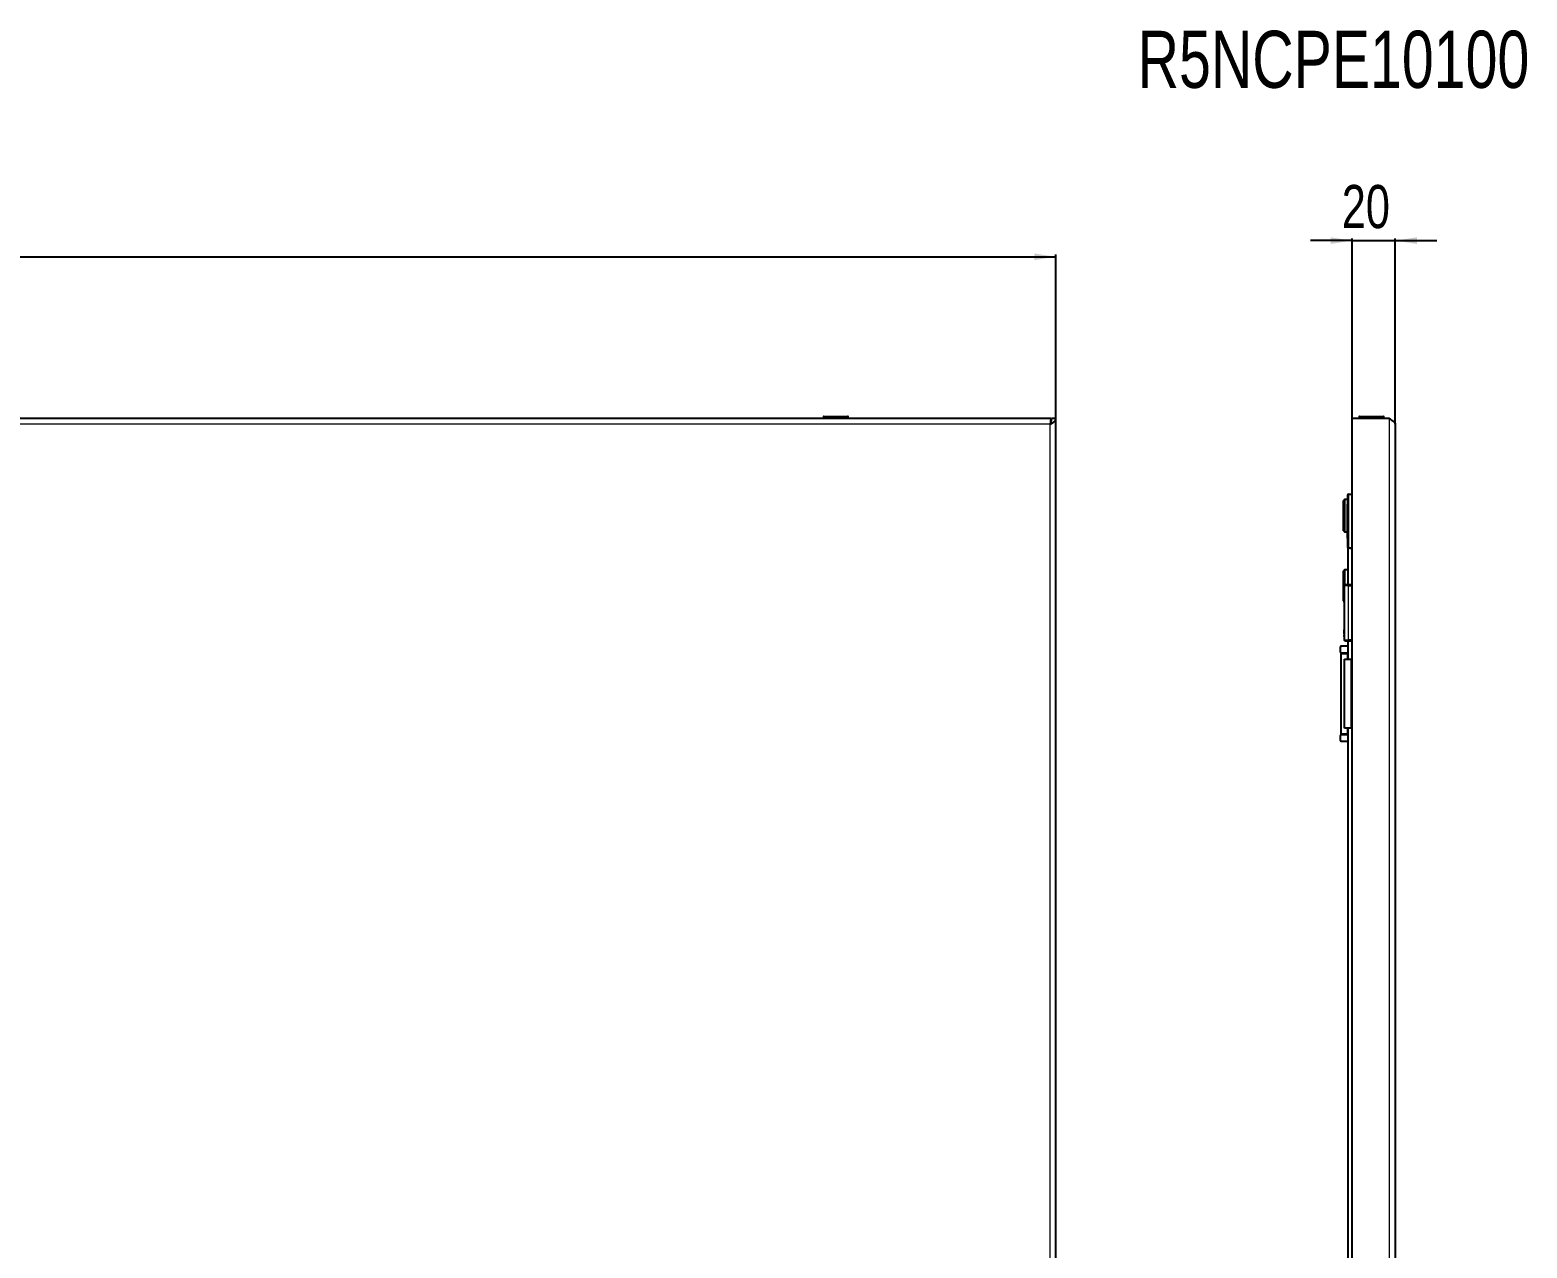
# Model space of a CAD drawing. Header units: millimetres. Extents: x -842 to 1891, y -262 to 1017.
# Drawn here: x -115 to 578, y 453 to 1017 of the extents above; entities that cross this region are included whole.
import ezdxf

# ---------------------------------------------------------------- set-up
doc = ezdxf.new("R2010")
doc.units = ezdxf.units.MM
doc.layers.add('FORMAT', color=7, linetype='Continuous')
doc.styles.add('SLDTEXTSTYLE0', font='TXT', dxfattribs={"width": 0.75})
doc.dimstyles.new('SLDDIMSTYLE0', dxfattribs={"dimtxt": 20, "dimasz": 10, "dimexe": 0, "dimexo": 0.0625, "dimgap": 5, "dimtad": 2, "dimdec": 1, "dimrnd": 1e-09, "dimzin": 12, "dimdsep": 46, "dimtxsty": 'SLDTEXTSTYLE0', "dimsah": 1, "dimcen": 0.09, "dimadec": 0, "dimazin": 3, "dimtfac": 1, "dimtofl": 0, "dimtmove": 0, "dimatfit": 3, "dimfxl": 0, "dimfrac": 2, "dimtolj": 1, "dimtzin": 12, "dimarcsym": 0})
doc.dimstyles.new('SLDDIMSTYLE1', dxfattribs={"dimtxt": 20, "dimasz": 10, "dimexe": 0, "dimexo": 0.0625, "dimgap": 5, "dimtad": 2, "dimdec": 1, "dimrnd": 1e-09, "dimzin": 12, "dimdsep": 46, "dimtxsty": 'SLDTEXTSTYLE0', "dimsah": 1, "dimcen": 0.09, "dimadec": 0, "dimazin": 3, "dimtfac": 1, "dimtmove": 0, "dimatfit": 0, "dimfxl": 0, "dimfrac": 2, "dimtolj": 1, "dimtzin": 12, "dimarcsym": 0})

# ---------------------------------------------------------------- blocks, each defined once
blk = doc.blocks.new('_D')
at = {"layer": 'FORMAT'}
for p, q in [((-633.92, 837.3), (-633.92, 913.29)), ((-633.92, 912.29), (360.08, 912.29)), ((360.08, 837.3), (360.08, 913.29))]:
    blk.add_line(p, q, dxfattribs=at)
for points in [[(-633.92, 912.29), (-623.92, 910.76), (-623.92, 913.83)], [(360.08, 912.29), (350.08, 913.83), (350.08, 910.76)]]:
    blk.add_solid(points, dxfattribs=at)
at = {"layer": 'FORMAT', "insert": (-159.08, 938.08), "char_height": 20, "attachment_point": 1, "style": 'SLDTEXTSTYLE0'}
blk.add_mtext('994', dxfattribs=at)
blk = doc.blocks.new('_D_3')
at = {"layer": 'FORMAT'}
for p, q in [((497.27, 919.79), (478.04, 919.79)), ((497.27, 837.3), (497.27, 920.79)), ((497.27, 919.79), (517.27, 919.79)), ((517.27, 834.7), (517.27, 920.79)), ((517.27, 919.79), (536.5, 919.79))]:
    blk.add_line(p, q, dxfattribs=at)
for points in [[(497.27, 919.79), (487.27, 921.33), (487.27, 918.26)], [(517.27, 919.79), (527.27, 918.26), (527.27, 921.33)]]:
    blk.add_solid(points, dxfattribs=at)
at = {"layer": 'FORMAT', "insert": (492.49, 945.58), "char_height": 20, "attachment_point": 1, "style": 'SLDTEXTSTYLE0'}
blk.add_mtext('20', dxfattribs=at)

msp = doc.modelspace()

# ---------------------------------------------------------------- linework, layer by layer
at = {"color": 7, "linetype": 'Continuous', "lineweight": 25}
for p, q in [((357.78, 837.29), (-631.62, 837.29)), ((252.33, 838.04), (252.33, 837.29)), ((252.58, 838.29), (255.08, 838.29)), ((255.08, 838.29), (263.58, 838.29)), ((263.83, 837.29), (263.83, 838.04)), ((357.78, 837.29), (357.78, 835.59)), ((360.08, 837.29), (358.08, 837.29)), ((360.08, -117.71), (360.08, 837.29)), ((497.27, -117.71), (497.27, 837.29)), ((514.67, 837.29), (497.27, 837.29)), ((500.52, 838.04), (500.52, 837.29)), ((500.77, 838.29), (501.67, 838.29)), ((501.67, 838.29), (511.77, 838.29)), ((512.02, 837.29), (512.02, 838.04)), ((517.27, 834.69), (517.27, 437.29)), ((493.77, 799.79), (493.27, 799.29)), ((493.27, 792.29), (493.27, 799.29)), ((495.27, 799.79), (493.77, 799.79)), ((493.77, 799.79), (493.77, 792.29)), ((495.07, 797.65), (495.27, 797.65)), ((495.07, 795.66), (495.07, 797.65)), ((495.27, 777.59), (495.27, 801.99)), ((495.57, 802.29), (497.27, 802.29)), ((493.27, 785.29), (493.27, 792.29)), ((493.77, 792.29), (493.77, 784.79)), ((495.05, 791.23), (495.07, 791.23)), ((495.07, 795.66), (495.27, 795.66)), ((495.07, 793.69), (495.07, 795.66)), ((495.07, 793.69), (495.27, 793.69)), ((495.07, 792.64), (495.27, 792.64)), ((495.07, 791.6), (495.07, 792.64)), ((495.07, 791.6), (495.27, 791.6)), ((495.07, 790.21), (495.07, 791.6)), ((493.27, 785.29), (493.77, 784.79)), ((493.77, 784.79), (495.07, 784.79)), ((495.27, 788.01), (495.05, 788.01)), ((495.07, 790.21), (495.27, 790.21)), ((495.07, 789.72), (495.07, 790.21)), ((495.07, 788.92), (495.07, 789.72)), ((495.07, 789.72), (495.27, 789.72)), ((495.07, 788.92), (495.27, 788.92)), ((495.07, 788.14), (495.07, 788.92)), ((495.07, 784.69), (495.27, 784.69)), ((495.07, 784.36), (495.07, 784.69)), ((495.07, 784.36), (495.27, 784.36)), ((495.07, 783.68), (495.07, 784.36)), ((495.07, 783.68), (495.27, 783.68)), ((495.07, 782.65), (495.27, 782.65)), ((495.07, 782.54), (495.07, 782.65)), ((495.07, 782.54), (495.27, 782.54)), ((495.07, 782.3), (495.07, 782.54)), ((495.07, 781.94), (495.07, 782.3)), ((495.07, 782.3), (495.27, 782.3)), ((495.07, 781.94), (495.27, 781.94)), ((495.27, 777.29), (495.27, 760.29)), ((495.27, 777.29), (495.57, 777.29)), ((496.22, 777.29), (495.57, 777.29)), ((496.22, 777.29), (497.27, 777.29)), ((493.77, 767.29), (493.27, 766.79)), ((493.27, 752.79), (493.27, 766.79)), ((495.27, 767.29), (493.77, 767.29)), ((493.77, 767.29), (493.77, 760.12)), ((493.67, 759.79), (493.67, 734.79)), ((497.16, 760.29), (495.67, 760.29)), ((493.27, 752.79), (493.67, 752.39)), ((491.72, 731.29), (491.72, 729.29)), ((495.27, 731.79), (492.22, 731.79)), ((492.22, 728.79), (495.27, 728.79)), ((492.22, 728.79), (492.22, 728.49)), ((492.22, 691.09), (492.22, 728.49)), ((492.22, 728.49), (495.22, 728.49)), ((494.72, 728.79), (494.72, 728.49)), ((495.22, 728.49), (495.27, 728.49)), ((495.27, 734.29), (495.27, 725.79)), ((495.67, 734.29), (497.27, 734.29)), ((493.77, 725.79), (496.77, 725.79)), ((493.77, 693.79), (493.77, 725.79)), ((497.27, 725.79), (496.77, 725.79)), ((496.77, 693.79), (493.77, 693.79)), ((495.27, 693.79), (495.27, 438.79)), ((496.77, 693.79), (497.27, 693.79)), ((491.72, 690.29), (491.72, 688.29)), ((495.22, 691.09), (492.22, 691.09)), ((492.22, 691.09), (492.22, 690.79)), ((495.27, 690.79), (492.22, 690.79)), ((492.22, 687.79), (495.27, 687.79)), ((494.72, 691.09), (494.72, 690.79)), ((495.27, 691.09), (495.22, 691.09))]:
    msp.add_line(p, q, dxfattribs=at)
at = {"color": 8, "linetype": 'Continuous', "lineweight": 18}
for p, q in [((357.48, 834.69), (-631.32, 834.69)), ((254.94, 838.04), (252.33, 838.04)), ((263.83, 838.04), (254.94, 838.04)), ((357.48, -115.11), (357.48, 834.69)), ((501.46, 838.04), (500.52, 838.04)), ((512.02, 838.04), (501.46, 838.04)), ((514.67, -117.71), (514.67, 837.29)), ((495.27, 801.99), (495.57, 801.99)), ((495.57, 802.29), (495.57, 801.99)), ((497.27, 801.99), (495.57, 801.99)), ((495.57, 801.99), (495.57, 777.59)), ((495.07, 786.42), (495.27, 786.42)), ((495.57, 777.59), (495.27, 777.59)), ((495.57, 777.59), (497.27, 777.59)), ((495.57, 777.59), (495.57, 777.29)), ((495.67, 759.79), (497.27, 759.79)), ((495.67, 734.79), (495.67, 759.79)), ((495.22, 728.49), (495.22, 728.79)), ((495.22, 725.79), (495.22, 728.49)), ((497.27, 734.79), (495.67, 734.79)), ((496.77, 693.79), (496.77, 725.79)), ((495.22, 691.09), (495.22, 693.79)), ((495.22, 690.79), (495.22, 691.09))]:
    msp.add_line(p, q, dxfattribs=at)
at = {"color": 7, "linetype": 'Continuous', "lineweight": 25}
for centre, radius, start, end in [((252.58, 838.04), 0.25, 90, 180), ((263.58, 838.04), 0.25, 0, 90), ((500.77, 838.04), 0.25, 90, 180), ((511.77, 838.04), 0.25, 0, 90), ((495.57, 801.99), 0.3, 90, 180), ((495.57, 777.59), 0.3, 180, 270), ((492.22, 731.29), 0.5, 90, 180), ((492.22, 729.29), 0.5, 180, 270), ((492.22, 690.29), 0.5, 90, 180), ((492.22, 688.29), 0.5, 180, 270)]:
    msp.add_arc(centre, radius, start, end, dxfattribs=at)
for points, knots in [([(357.78, 837.29), (357.76, 837.29), (357.73, 837.23), (357.68, 836.97), (357.66, 836.77), (357.61, 836.29), (357.58, 836), (357.53, 835.38), (357.51, 835.04), (357.48, 834.69)], [0, 0, 0, 0, 0.25, 0.25, 0.5, 0.5, 0.75, 0.75, 1, 1, 1, 1]), ([(357.48, 834.69), (357.66, 834.8), (357.83, 834.91), (358.16, 835.13), (358.32, 835.24), (358.64, 835.46), (358.79, 835.56), (359.07, 835.78), (359.2, 835.89), (359.45, 836.11), (359.55, 836.21), (359.74, 836.43), (359.82, 836.54), (360.02, 836.86), (360.08, 837.08), (360.08, 837.29)], [0, 0, 0, 0, 0.125, 0.125, 0.25, 0.25, 0.375, 0.375, 0.5, 0.5, 0.625, 0.625, 0.75, 0.75, 1, 1, 1, 1]), ([(357.48, 834.69), (357.64, 835.13), (357.8, 835.56), (358.02, 836.43), (358.08, 836.86), (358.08, 837.29)], [0, 0, 0, 0, 0.5, 0.5, 1, 1, 1, 1]), ([(514.67, 837.29), (514.84, 837.19), (515.01, 837.08), (515.35, 836.86), (515.51, 836.75), (515.83, 836.53), (515.98, 836.43), (516.26, 836.21), (516.39, 836.1), (516.63, 835.88), (516.74, 835.78), (516.93, 835.56), (517.01, 835.45), (517.21, 835.13), (517.27, 834.91), (517.27, 834.69)], [0, 0, 0, 0, 0.125, 0.125, 0.25, 0.25, 0.375, 0.375, 0.5, 0.5, 0.625, 0.625, 0.75, 0.75, 1, 1, 1, 1]), ([(495.07, 792.82), (495.07, 792.86), (495.07, 793.15), (495.07, 793.44), (495.07, 793.69)], [0, 0, 0, 0, 0.139508, 1, 1, 1, 1]), ([(495.07, 786.42), (495.07, 786.75), (495.07, 787.36), (495.07, 787.92), (495.07, 787.96), (495.07, 787.97)], [0, 0, 0, 0, 0.415678, 0.776277, 1, 1, 1, 1]), ([(495.07, 784.69), (495.07, 785.03), (495.07, 785.66), (495.07, 786.18), (495.07, 786.42)], [0, 0, 0, 0, 0.5368, 1, 1, 1, 1]), ([(495.07, 782.65), (495.07, 782.8), (495.07, 783.06), (495.07, 783.49), (495.07, 783.68)], [0, 0, 0, 0, 0.547643, 1, 1, 1, 1]), ([(493.37, 757.8), (493.37, 757.85), (493.37, 757.94), (493.37, 758.03), (493.37, 758.11), (493.37, 758.24), (493.37, 758.27), (493.37, 758.29)], [0, 0, 0, 0, 0.1246927, 0.1871822, 0.2497734, 0.5000394, 1, 1, 1, 1]), ([(493.37, 757.59), (493.37, 757.59), (493.37, 757.59), (493.37, 757.6), (493.37, 757.62), (493.37, 757.64), (493.37, 757.68), (493.37, 757.72), (493.37, 757.76), (493.37, 757.79), (493.37, 757.8)], [0, 0, 0, 0, 0.128825, 0.180169, 0.243397, 0.36986, 0.499864, 0.749649, 0.843476, 1, 1, 1, 1]), ([(493.37, 756.08), (493.37, 756.16), (493.37, 756.31), (493.37, 756.53), (493.37, 756.71), (493.37, 756.88), (493.37, 756.98), (493.37, 756.99), (493.37, 757)], [0, 0, 0, 0, 0.125049, 0.249886, 0.370856, 0.49982, 0.749609, 1, 1, 1, 1]), ([(493.37, 755.24), (493.37, 755.24), (493.37, 755.25), (493.37, 755.34), (493.37, 755.44), (493.37, 755.57), (493.37, 755.78), (493.37, 755.96), (493.37, 756.08)], [0, 0, 0, 0, 0.25007, 0.379181, 0.500499, 0.62417, 0.750842, 1, 1, 1, 1]), ([(493.37, 739.35), (493.37, 739.35), (493.37, 739.34), (493.37, 739.25), (493.37, 739.15), (493.37, 739.02), (493.37, 738.81), (493.37, 738.63), (493.37, 738.51)], [0, 0, 0, 0, 0.25007, 0.379559, 0.500499, 0.624556, 0.750843, 1, 1, 1, 1]), ([(493.37, 738.51), (493.37, 738.47), (493.37, 738.39), (493.37, 738.24), (493.37, 738.06), (493.37, 737.88), (493.37, 737.71), (493.37, 737.61), (493.37, 737.59), (493.37, 737.59)], [0, 0, 0, 0, 0.062637, 0.125278, 0.250072, 0.374841, 0.499994, 0.749696, 1, 1, 1, 1]), ([(493.37, 737), (493.37, 737), (493.37, 737), (493.37, 736.99), (493.37, 736.97), (493.37, 736.95), (493.37, 736.89), (493.37, 736.83), (493.37, 736.79)], [0, 0, 0, 0, 0.13107, 0.182437, 0.243796, 0.371388, 0.500442, 1, 1, 1, 1]), ([(493.37, 736.79), (493.37, 736.76), (493.37, 736.71), (493.37, 736.63), (493.37, 736.56), (493.37, 736.48), (493.37, 736.35), (493.37, 736.32), (493.37, 736.29)], [0, 0, 0, 0, 0.062686, 0.125173, 0.187628, 0.250185, 0.500314, 1, 1, 1, 1])]:
    msp.add_open_spline(points, degree=3, knots=knots, dxfattribs=at)
for points in [[(493.67, 759.79), (493.68, 759.86), (493.69, 759.99), (493.81, 760.16), (493.98, 760.27), (494.11, 760.29), (494.17, 760.29)], [(495.67, 760.29), (495.48, 760.29), (495.08, 760.29), (494.59, 760.29), (494.24, 760.29), (494.19, 760.29), (494.17, 760.29)], [(494.17, 734.29), (494.11, 734.3), (493.98, 734.32), (493.81, 734.43), (493.69, 734.6), (493.68, 734.73), (493.67, 734.79)], [(494.17, 734.29), (494.19, 734.29), (494.24, 734.29), (494.59, 734.29), (495.08, 734.29), (495.48, 734.29), (495.67, 734.29)]]:
    msp.add_open_spline(points, degree=3, dxfattribs=at)
at = {"color": 8, "linetype": 'Continuous', "lineweight": 18}
for points in [[(495.67, 759.79), (495.41, 759.79), (494.89, 759.79), (494.23, 759.79), (493.76, 759.79), (493.7, 759.79), (493.67, 759.79)], [(495.67, 760.29), (495.67, 760.29), (495.67, 760.27), (495.67, 760.16), (495.67, 759.99), (495.67, 759.86), (495.67, 759.79)], [(493.67, 734.79), (493.7, 734.79), (493.76, 734.79), (494.23, 734.79), (494.89, 734.79), (495.41, 734.79), (495.67, 734.79)], [(495.67, 734.79), (495.67, 734.73), (495.67, 734.6), (495.67, 734.43), (495.67, 734.32), (495.67, 734.3), (495.67, 734.29)]]:
    msp.add_open_spline(points, degree=3, dxfattribs=at)

# ---------------------------------------------------------------- texts
at = {"layer": 'FORMAT', "insert": (397.93, 1017.05), "char_height": 26.4583, "attachment_point": 1, "style": 'SLDTEXTSTYLE0'}
msp.add_mtext('R5NCPE10100', dxfattribs=at)

# ---------------------------------------------------------------- dimensions: what is measured, and where the dimension line sits
at = {"layer": 'FORMAT'}
for base, p1, p2, dimstyle, picture, middle in [((517.27, 919.79), (497.27, 837.29), (517.27, 834.69), 'SLDDIMSTYLE1', '_D_3', (507.27, 919.79)), ((360.08, 912.29), (-633.92, 837.29), (360.08, 837.29), 'SLDDIMSTYLE0', '_D', (-136.92, 912.29))]:
    dim = msp.add_linear_dim(base=base, p1=p1, p2=p2, dimstyle=dimstyle, dxfattribs=at)
    dim.commit()
    dim.dimension.update_dxf_attribs({"geometry": picture, "text_midpoint": middle, "dimtype": 160})

doc.saveas('drawing.dxf')
